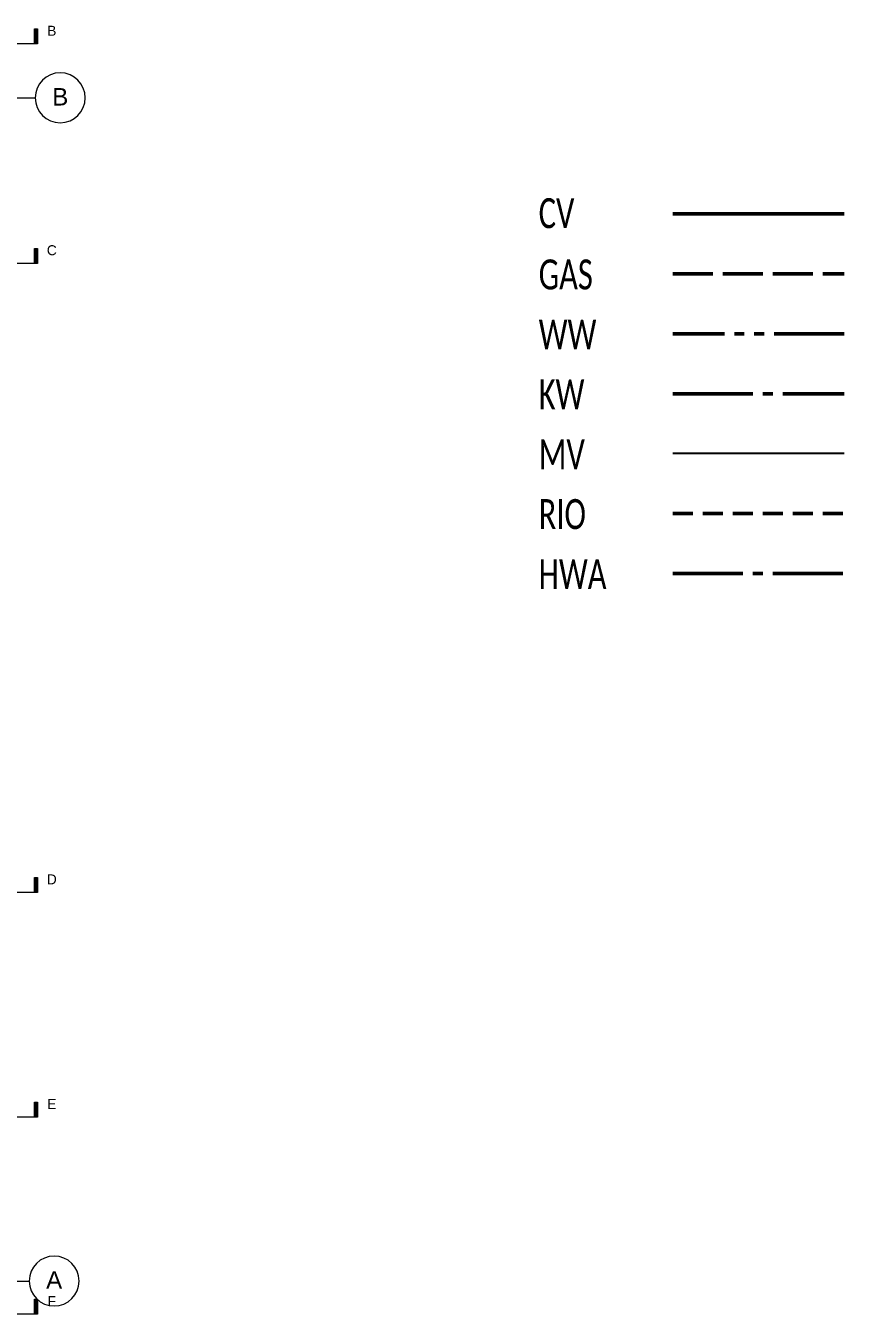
# Model space of a CAD drawing. Header units: metres. Extents: x -4.5 to 35.1, y -3.6 to 25.4.
# Drawn here: x 26.87 to 35.06, y 0.67 to 13.57 of the extents above; entities that cross this region are included whole.
import ezdxf

# ---------------------------------------------------------------- set-up
doc = ezdxf.new("R2010")
doc.units = ezdxf.units.M
for name, pattern in [('ACAD_ISO14W100_S12', [0.9, 0.7, -0.1, 0, 0, 0, 0, 0, -0.1]), ('GETRENNT2_S6', [1.2, 0.7, -0.1, 0.1, -0.1, 0.1, -0.1]), ('STRICHLINIE2_S3', [0.5, 0.4, -0.1]), ('STRICHPUNKT2_S5', [1.1, 0.8, -0.1, 0.1, -0.1]), ('VERDECKT2_S2', [0.27, 0.2, -0.07])]:
    doc.linetypes.add(name, pattern=pattern)
for name, color, linetype, lineweight in [('Algemeen', 7, 'Continuous', 25), ('New_A Stramien', 7, 'Continuous', 13), ('Standard', 7, 'Continuous', 25)]:
    doc.layers.add(name, color=color, linetype=linetype, lineweight=lineweight)
doc.styles.add('ARIAL', font='ARIAL.TTF')
doc.styles.add('Calibri', font='Calibri')

# ---------------------------------------------------------------- blocks, each defined once
blk = doc.blocks.new('COMPLEXOBJECT_6')
at = {"layer": 'Standard', "color": 252, "linetype": 'Continuous', "lineweight": 13, "insert": (27.211, 12.86), "char_height": 0.175, "width": 0.24966, "attachment_point": 5, "style": 'ARIAL'}
blk.add_mtext('\\W0.99;B', dxfattribs=at)
blk = doc.blocks.new('COMPLEXOBJECT_7')
at = {"layer": 'Standard', "color": 252, "linetype": 'Continuous', "lineweight": 13, "insert": (27.15, 1.01), "char_height": 0.175, "width": 0.24966, "attachment_point": 5, "style": 'ARIAL'}
blk.add_mtext('\\W0.99;A', dxfattribs=at)

msp = doc.modelspace()

# ---------------------------------------------------------------- hatches: boundary and pattern name
at = {"layer": 'Standard', "linetype": 'Continuous', "lineweight": 13}
for points in [[(26.9817, 13.3895), (26.9817, 13.5395), (26.9517, 13.5395), (26.9517, 13.3895)], [(26.9817, 11.1917), (26.9817, 11.3417), (26.9517, 11.3417), (26.9517, 11.1917)], [(26.9817, 4.8908), (26.9817, 5.0408), (26.9517, 5.0408), (26.9517, 4.8908)], [(26.9817, 2.6413), (26.9817, 2.7913), (26.9517, 2.7913), (26.9517, 2.6413)], [(26.9817, 0.6673), (26.9817, 0.8173), (26.9517, 0.8173), (26.9517, 0.6673)]]:
    msp.add_hatch(color=0, dxfattribs=at).paths.add_polyline_path(points)

# ---------------------------------------------------------------- linework, layer by layer
at = {"layer": 'New_A Stramien', "color": 252, "linetype": 'Continuous', "lineweight": 13}
for p, q in [((25.9613, 12.85), (26.9613, 12.85)), ((25.9, 1), (26.9, 1))]:
    msp.add_line(p, q, dxfattribs=at)
for centre, start, end in [((27.2113, 12.85), 0, 180), ((27.2113, 12.85), 180, 0), ((27.15, 1), 0, 180), ((27.15, 1), 180, 0)]:
    msp.add_arc(centre, 0.25, start, end, dxfattribs=at)
at = {"layer": 'Standard', "color": 252, "linetype": 'Continuous', "lineweight": 13}
for p, q in [((26.9517, 13.5395), (26.9817, 13.5395)), ((26.9517, 13.3895), (26.9517, 13.5395)), ((26.9817, 13.5395), (26.9817, 13.3895)), ((26.9817, 13.3895), (26.4717, 13.3895)), ((26.9817, 13.3895), (26.9517, 13.3895)), ((26.9517, 11.3417), (26.9817, 11.3417)), ((26.9517, 11.1917), (26.9517, 11.3417)), ((26.9817, 11.3417), (26.9817, 11.1917)), ((26.9817, 11.1917), (26.4717, 11.1917)), ((26.9817, 11.1917), (26.9517, 11.1917)), ((26.9517, 5.0408), (26.9817, 5.0408)), ((26.9517, 4.8908), (26.9517, 5.0408)), ((26.9817, 5.0408), (26.9817, 4.8908)), ((26.9817, 4.8908), (26.4717, 4.8908)), ((26.9817, 4.8908), (26.9517, 4.8908)), ((26.9517, 2.7913), (26.9817, 2.7913)), ((26.9517, 2.6413), (26.9517, 2.7913)), ((26.9817, 2.7913), (26.9817, 2.6413)), ((26.9817, 2.6413), (26.4717, 2.6413)), ((26.9817, 2.6413), (26.9517, 2.6413)), ((26.9517, 0.8173), (26.9817, 0.8173)), ((26.9517, 0.6673), (26.9517, 0.8173)), ((26.9817, 0.8173), (26.9817, 0.6673)), ((26.9817, 0.6673), (26.4717, 0.6673)), ((26.9817, 0.6673), (26.9517, 0.6673))]:
    msp.add_line(p, q, dxfattribs=at)
at = {"layer": 'Standard', "color": 52, "linetype": 'Continuous', "lineweight": 50}
msp.add_line((35.0591, 11.6865), (33.3441, 11.6865), dxfattribs=at)
at = {"layer": 'Standard', "color": 30, "linetype": 'STRICHLINIE2_S3', "lineweight": 50}
msp.add_line((33.3441, 11.0865), (35.0591, 11.0865), dxfattribs=at)
at = {"layer": 'Standard', "color": 1, "linetype": 'GETRENNT2_S6', "lineweight": 50}
msp.add_line((35.0591, 10.4865), (33.3441, 10.4865), dxfattribs=at)
at = {"layer": 'Standard', "color": 5, "linetype": 'STRICHPUNKT2_S5', "lineweight": 50}
msp.add_line((33.3441, 9.8865), (35.0591, 9.8865), dxfattribs=at)
at = {"layer": 'Standard', "color": 202, "linetype": 'Continuous', "lineweight": 25}
msp.add_line((35.0591, 9.2865), (33.3441, 9.2865), dxfattribs=at)
at = {"layer": 'Standard', "color": 32, "linetype": 'VERDECKT2_S2', "lineweight": 50}
msp.add_line((33.3441, 8.6865), (35.0591, 8.6865), dxfattribs=at)
at = {"layer": 'Standard', "color": 4, "linetype": 'ACAD_ISO14W100_S12', "lineweight": 50}
msp.add_line((33.3441, 8.0865), (35.0591, 8.0865), dxfattribs=at)

# ---------------------------------------------------------------- block references
at = {"layer": 'Standard', "color": 252, "linetype": 'Continuous', "lineweight": 13}
for name in ['COMPLEXOBJECT_6', 'COMPLEXOBJECT_7']:
    msp.add_blockref(name, (0, 0), dxfattribs=at)

# ---------------------------------------------------------------- texts
at = {"layer": 'Algemeen', "color": 7, "linetype": 'Continuous', "lineweight": 25, "char_height": 0.3, "attachment_point": 4, "style": 'Calibri'}
for s, insert, width in [('{\\fCalibri|i0|b0;\\H0.300000;\\W0.694318;\\C7;CV}\\P', (32.0006, 11.6928), 0.624886), ('{\\fCalibri|i0|b0;\\H0.300000;\\W0.694318;\\C7;GAS}\\P', (32.0006, 11.079), 0.892695), ('{\\fCalibri|i0|b0;\\H0.300000;\\W0.694318;\\C7;WW}\\P', (32.0006, 10.479), 0.93733), ('{\\fCalibri|i0|b0;\\H0.300000;\\W0.694318;\\C7;KW}\\P', (32.0006, 9.879), 0.76375), ('{\\fCalibri|i0|b0;\\H0.300000;\\W0.694318;\\C7;MV}\\P', (32.0006, 9.279), 0.773669), ('{\\fCalibri|i0|b0;\\H0.300000;\\W0.694318;\\C7;RIO}\\P', (32.0006, 8.679), 0.793506), ('{\\fCalibri|i0|b0;\\H0.300000;\\W0.694318;\\C7;HWA}\\P', (32.0006, 8.079), 1.086112)]:
    msp.add_mtext(s, dxfattribs=dict(at, insert=insert, width=width))
at = {"layer": 'Standard', "color": 252, "linetype": 'Continuous', "lineweight": 13, "char_height": 0.1, "attachment_point": 6, "style": 'ARIAL'}
for s, insert, width in [('\\W0.99;B', (27.1724, 13.5211), 0.142664), ('\\W0.99;C', (27.1761, 11.3225), 0.151357), ('\\W0.99;D', (27.1761, 5.0225), 0.151357), ('\\W0.99;E', (27.1724, 2.7729), 0.142664), ('\\W0.98;F', (27.1688, 0.799), 0.133963)]:
    msp.add_mtext(s, dxfattribs=dict(at, insert=insert, width=width))

doc.saveas('drawing.dxf')
